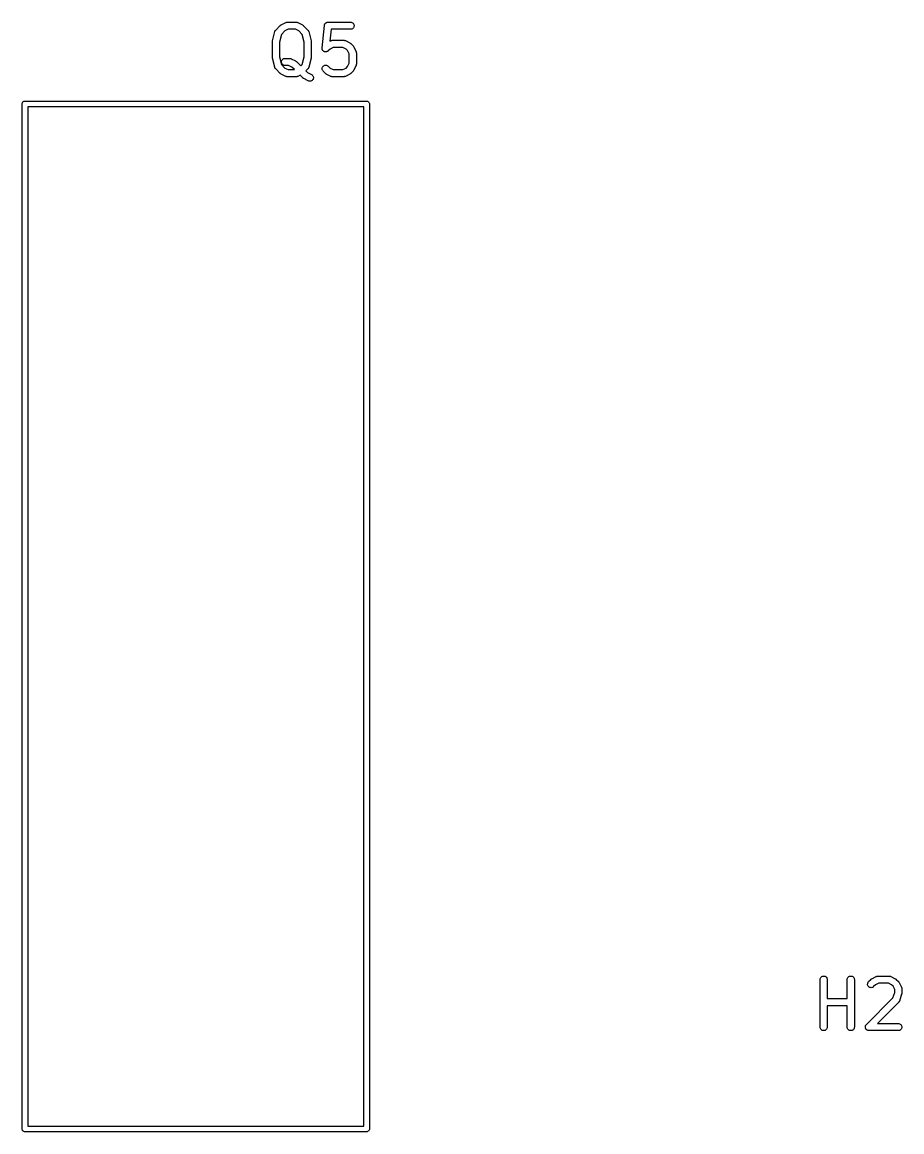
# Model space of a CAD drawing. Extents: x 65.9 to 145.1, y -115.6 to -60.
# Drawn here: x 107.94 to 126.48, y -115.16 to -91.78 of the extents above; entities that cross this region are included whole.
import ezdxf

# ---------------------------------------------------------------- set-up
doc = ezdxf.new("R2010")
doc.units = 0
doc.header["$MEASUREMENT"] = 0
doc.layers.add('BLACK', color=7, linetype='CONTINUOUS')

msp = doc.modelspace()

# ---------------------------------------------------------------- linework, layer by layer
at = {"layer": 'BLACK', "linetype": 'CONTINUOUS'}
for p, q in [((113.285, -91.9422), (113.38, -91.847)), ((113.38, -91.847), (113.381, -91.8462)), ((113.381, -91.8462), (113.384, -91.8436)), ((113.384, -91.8436), (113.387, -91.8407)), ((113.387, -91.8407), (113.39, -91.839)), ((113.39, -91.839), (113.392, -91.8371)), ((113.392, -91.8371), (113.396, -91.8352)), ((113.396, -91.8352), (113.4, -91.8329)), ((113.4, -91.8329), (113.495, -91.7853)), ((113.495, -91.7853), (113.496, -91.7848)), ((113.496, -91.7848), (113.498, -91.7841)), ((113.498, -91.7841), (113.5, -91.783)), ((113.5, -91.783), (113.505, -91.7816)), ((113.505, -91.7816), (113.51, -91.7798)), ((113.51, -91.7798), (113.512, -91.7794)), ((113.512, -91.7794), (113.514, -91.7788)), ((113.514, -91.7788), (113.519, -91.7783)), ((113.519, -91.7783), (113.524, -91.7775)), ((113.524, -91.7775), (113.526, -91.7776)), ((113.526, -91.7776), (113.529, -91.7774)), ((113.529, -91.7774), (113.719, -91.7774)), ((113.719, -91.7774), (113.72, -91.7774)), ((113.72, -91.7774), (113.722, -91.7776)), ((113.722, -91.7776), (113.724, -91.7776)), ((113.724, -91.7776), (113.73, -91.7784)), ((113.73, -91.7784), (113.735, -91.779)), ((113.735, -91.779), (113.737, -91.7797)), ((113.737, -91.7797), (113.739, -91.7801)), ((113.739, -91.7801), (113.744, -91.7819)), ((113.744, -91.7819), (113.749, -91.7834)), ((113.749, -91.7834), (113.751, -91.7845)), ((113.751, -91.7845), (113.753, -91.7853)), ((113.753, -91.7853), (113.848, -91.8329)), ((113.848, -91.8329), (113.849, -91.8334)), ((113.849, -91.8334), (113.852, -91.8357)), ((113.852, -91.8357), (113.856, -91.8377)), ((113.856, -91.8377), (113.858, -91.8397)), ((113.858, -91.8397), (113.861, -91.8414)), ((113.861, -91.8414), (113.864, -91.8443)), ((113.864, -91.8443), (113.867, -91.847)), ((113.867, -91.847), (113.963, -91.9422)), ((114.263, -92.3211), (114.311, -91.8449)), ((114.311, -91.8439), (114.312, -91.8406)), ((114.311, -91.8449), (114.311, -91.8439)), ((114.312, -91.8373), (114.313, -91.8335)), ((114.312, -91.8406), (114.312, -91.8373)), ((114.313, -91.8335), (114.314, -91.8296)), ((114.314, -91.8296), (114.316, -91.8265)), ((114.316, -91.8265), (114.317, -91.8233)), ((114.317, -91.8233), (114.318, -91.8198)), ((114.318, -91.8198), (114.32, -91.8161)), ((114.32, -91.8161), (114.322, -91.8134)), ((114.322, -91.8134), (114.324, -91.8104)), ((114.324, -91.8104), (114.326, -91.8074)), ((114.326, -91.8074), (114.328, -91.8041)), ((114.328, -91.8041), (114.331, -91.8017)), ((114.331, -91.8017), (114.333, -91.7992)), ((114.333, -91.7992), (114.336, -91.7966)), ((114.336, -91.7966), (114.339, -91.7938)), ((114.339, -91.7938), (114.342, -91.792)), ((114.342, -91.792), (114.344, -91.7899)), ((114.344, -91.7899), (114.348, -91.788)), ((114.348, -91.788), (114.351, -91.7858)), ((114.351, -91.7858), (114.354, -91.7846)), ((114.354, -91.7846), (114.357, -91.783)), ((114.357, -91.783), (114.361, -91.7819)), ((114.361, -91.7819), (114.365, -91.7804)), ((114.365, -91.7804), (114.368, -91.7798)), ((114.368, -91.7798), (114.371, -91.7788)), ((114.371, -91.7788), (114.375, -91.7784)), ((114.375, -91.7784), (114.379, -91.7777)), ((114.379, -91.7777), (114.382, -91.7777)), ((114.382, -91.7777), (114.386, -91.7774)), ((114.386, -91.7774), (114.862, -91.7774)), ((114.862, -91.7774), (114.863, -91.7774)), ((114.863, -91.7774), (114.877, -91.779)), ((114.877, -91.779), (114.891, -91.7834)), ((114.891, -91.7834), (114.904, -91.7905)), ((114.904, -91.7905), (114.915, -91.7999)), ((114.915, -91.7999), (114.925, -91.8113)), ((114.931, -91.8814), (114.924, -91.8943)), ((114.925, -91.8113), (114.931, -91.8243)), ((114.931, -91.8243), (114.936, -91.8383)), ((114.935, -91.8675), (114.931, -91.8814)), ((114.937, -91.8529), (114.935, -91.8675)), ((114.936, -91.8383), (114.937, -91.8529)), ((113.218, -92.1675), (113.265, -91.977)), ((113.265, -91.977), (113.266, -91.976)), ((113.266, -91.976), (113.267, -91.9713)), ((113.267, -91.9713), (113.269, -91.9664)), ((113.269, -91.9664), (113.27, -91.9644)), ((113.27, -91.9644), (113.271, -91.9623)), ((113.271, -91.9623), (113.273, -91.958)), ((113.273, -91.958), (113.276, -91.9535)), ((113.276, -91.9535), (113.277, -91.9518)), ((113.277, -91.9518), (113.278, -91.9499)), ((113.278, -91.9499), (113.282, -91.9461)), ((113.282, -91.9461), (113.285, -91.9422)), ((113.406, -92.0336), (113.365, -92.1949)), ((113.478, -91.9616), (113.406, -92.0336)), ((113.546, -91.9274), (113.478, -91.9616)), ((113.701, -91.9274), (113.546, -91.9274)), ((113.77, -91.9616), (113.701, -91.9274)), ((113.842, -92.0336), (113.77, -91.9616)), ((113.882, -92.1949), (113.842, -92.0336)), ((113.963, -91.9422), (113.963, -91.9429)), ((113.963, -91.9429), (113.966, -91.9469)), ((113.966, -91.9469), (113.97, -91.9507)), ((113.97, -91.9507), (113.971, -91.9526)), ((113.971, -91.9526), (113.972, -91.9544)), ((113.972, -91.9544), (113.975, -91.9589)), ((113.975, -91.9589), (113.977, -91.9633)), ((113.977, -91.9633), (113.978, -91.9654)), ((113.978, -91.9654), (113.979, -91.9674)), ((113.979, -91.9674), (113.981, -91.9723)), ((113.981, -91.9723), (113.982, -91.977)), ((113.982, -91.977), (114.03, -92.1675)), ((114.454, -91.9274), (114.429, -92.1756)), ((114.862, -91.9274), (114.454, -91.9274)), ((114.876, -91.926), (114.862, -91.9274)), ((114.89, -91.9217), (114.876, -91.926)), ((114.903, -91.9148), (114.89, -91.9217)), ((114.915, -91.9056), (114.903, -91.9148)), ((114.924, -91.8943), (114.915, -91.9056)), ((113.215, -92.1847), (113.216, -92.1833)), ((113.215, -92.1857), (113.215, -92.1847)), ((113.215, -92.519), (113.215, -92.1857)), ((113.216, -92.1761), (113.217, -92.1701)), ((113.216, -92.182), (113.216, -92.1761)), ((113.216, -92.1833), (113.216, -92.182)), ((113.217, -92.1701), (113.218, -92.1688)), ((113.218, -92.1688), (113.218, -92.1675)), ((113.365, -92.1949), (113.365, -92.5098)), ((113.882, -92.5098), (113.882, -92.1949)), ((114.03, -92.1675), (114.03, -92.1685)), ((114.03, -92.1685), (114.03, -92.1699)), ((114.03, -92.1699), (114.031, -92.1711)), ((114.031, -92.1711), (114.031, -92.1771)), ((114.031, -92.1771), (114.032, -92.183)), ((114.032, -92.183), (114.032, -92.1844)), ((114.032, -92.1844), (114.032, -92.1857)), ((114.032, -92.1857), (114.032, -92.519)), ((114.263, -92.3247), (114.263, -92.3211)), ((114.263, -92.3283), (114.263, -92.3247)), ((114.263, -92.332), (114.263, -92.3283)), ((114.263, -92.3357), (114.263, -92.332)), ((114.264, -92.3393), (114.263, -92.3357)), ((114.264, -92.3429), (114.264, -92.3393)), ((114.266, -92.3465), (114.264, -92.3429)), ((114.266, -92.3501), (114.266, -92.3465)), ((114.268, -92.3534), (114.266, -92.3501)), ((114.269, -92.3569), (114.268, -92.3534)), ((114.27, -92.3602), (114.269, -92.3569)), ((114.272, -92.3637), (114.27, -92.3602)), ((114.43, -92.3426), (114.391, -92.3816)), ((114.429, -92.1756), (114.447, -92.1663)), ((114.499, -92.3083), (114.43, -92.3426)), ((114.447, -92.1663), (114.448, -92.1658)), ((114.448, -92.1658), (114.45, -92.165)), ((114.45, -92.165), (114.452, -92.164)), ((114.452, -92.164), (114.457, -92.1625)), ((114.457, -92.1625), (114.462, -92.1607)), ((114.462, -92.1607), (114.464, -92.1604)), ((114.464, -92.1604), (114.466, -92.1598)), ((114.466, -92.1598), (114.471, -92.1593)), ((114.471, -92.1593), (114.477, -92.1585)), ((114.477, -92.1585), (114.479, -92.1585)), ((114.479, -92.1585), (114.481, -92.1583)), ((114.481, -92.1583), (114.719, -92.1583)), ((114.701, -92.3083), (114.499, -92.3083)), ((114.77, -92.3426), (114.701, -92.3083)), ((114.719, -92.1583), (114.72, -92.1583)), ((114.72, -92.1583), (114.722, -92.1586)), ((114.722, -92.1586), (114.724, -92.1585)), ((114.724, -92.1585), (114.73, -92.1594)), ((114.73, -92.1594), (114.735, -92.16)), ((114.735, -92.16), (114.737, -92.1606)), ((114.737, -92.1606), (114.739, -92.161)), ((114.739, -92.161), (114.744, -92.1628)), ((114.744, -92.1628), (114.749, -92.1644)), ((114.749, -92.1644), (114.751, -92.1655)), ((114.751, -92.1655), (114.753, -92.1663)), ((114.753, -92.1663), (114.848, -92.2139)), ((114.8, -92.373), (114.77, -92.3426)), ((114.848, -92.2139), (114.849, -92.2143)), ((114.849, -92.2143), (114.852, -92.2166)), ((114.852, -92.2166), (114.856, -92.2186)), ((114.856, -92.2186), (114.858, -92.2206)), ((114.858, -92.2206), (114.861, -92.2223)), ((114.861, -92.2223), (114.864, -92.2252)), ((114.864, -92.2252), (114.867, -92.2279)), ((114.867, -92.2279), (114.915, -92.2755)), ((114.915, -92.2755), (114.916, -92.2763)), ((114.916, -92.2763), (114.918, -92.2796)), ((114.918, -92.2796), (114.921, -92.2826)), ((114.921, -92.2826), (114.923, -92.2853)), ((114.923, -92.2853), (114.925, -92.2877)), ((114.925, -92.2877), (114.927, -92.2915)), ((114.927, -92.2915), (114.929, -92.295)), ((114.929, -92.295), (114.977, -92.3903)), ((113.216, -92.5204), (113.215, -92.519)), ((113.216, -92.5217), (113.216, -92.5204)), ((113.216, -92.5276), (113.216, -92.5217)), ((113.217, -92.5336), (113.216, -92.5276)), ((113.217, -92.5349), (113.217, -92.5336)), ((113.217, -92.5362), (113.217, -92.5349)), ((113.218, -92.5372), (113.217, -92.5362)), ((113.265, -92.7277), (113.218, -92.5372)), ((113.365, -92.5098), (113.406, -92.6712)), ((113.407, -92.5992), (113.412, -92.5852)), ((113.412, -92.5852), (113.419, -92.5723)), ((113.419, -92.5723), (113.428, -92.5611)), ((113.428, -92.5611), (113.439, -92.5518)), ((113.439, -92.5518), (113.452, -92.5449)), ((113.452, -92.5449), (113.466, -92.5407)), ((113.466, -92.5407), (113.481, -92.5393)), ((113.481, -92.5393), (113.576, -92.5393)), ((113.576, -92.5393), (113.577, -92.5393)), ((113.577, -92.5393), (113.579, -92.5395)), ((113.579, -92.5395), (113.582, -92.5395)), ((113.582, -92.5395), (113.587, -92.5404)), ((113.587, -92.5404), (113.592, -92.5409)), ((113.592, -92.5409), (113.594, -92.5416)), ((113.594, -92.5416), (113.596, -92.542)), ((113.596, -92.542), (113.601, -92.5438)), ((113.601, -92.5438), (113.606, -92.5453)), ((113.606, -92.5453), (113.608, -92.5464)), ((113.608, -92.5464), (113.61, -92.5472)), ((113.61, -92.5472), (113.705, -92.5948)), ((113.705, -92.5948), (113.706, -92.5953)), ((113.842, -92.6712), (113.882, -92.5098)), ((114.03, -92.5372), (113.982, -92.7277)), ((114.031, -92.5346), (114.03, -92.5359)), ((114.03, -92.5359), (114.03, -92.5372)), ((114.032, -92.5228), (114.031, -92.5287)), ((114.031, -92.5287), (114.031, -92.5346)), ((114.032, -92.519), (114.032, -92.5201)), ((114.032, -92.5201), (114.032, -92.5214)), ((114.032, -92.5214), (114.032, -92.5228)), ((114.274, -92.3667), (114.272, -92.3637)), ((114.275, -92.3699), (114.274, -92.3667)), ((114.278, -92.3728), (114.275, -92.3699)), ((114.28, -92.3759), (114.278, -92.3728)), ((114.282, -92.3784), (114.28, -92.3759)), ((114.285, -92.3812), (114.282, -92.3784)), ((114.288, -92.3836), (114.285, -92.3812)), ((114.29, -92.3863), (114.288, -92.3836)), ((114.293, -92.3883), (114.29, -92.3863)), ((114.296, -92.3906), (114.293, -92.3883)), ((114.299, -92.3924), (114.296, -92.3906)), ((114.302, -92.3945), (114.299, -92.3924)), ((114.306, -92.3959), (114.302, -92.3945)), ((114.309, -92.3976), (114.306, -92.3959)), ((114.312, -92.3987), (114.309, -92.3976)), ((114.316, -92.4002), (114.312, -92.3987)), ((114.319, -92.4009), (114.316, -92.4002)), ((114.323, -92.402), (114.319, -92.4009)), ((114.326, -92.4024), (114.323, -92.402)), ((114.33, -92.4031), (114.326, -92.4024)), ((114.334, -92.4032), (114.33, -92.4031)), ((114.337, -92.4036), (114.334, -92.4032)), ((114.341, -92.4032), (114.337, -92.4036)), ((114.345, -92.4033), (114.341, -92.4032)), ((114.348, -92.4026), (114.345, -92.4033)), ((114.352, -92.4023), (114.348, -92.4026)), ((114.355, -92.4012), (114.352, -92.4023)), ((114.359, -92.4006), (114.355, -92.4012)), ((114.362, -92.3992), (114.359, -92.4006)), ((114.366, -92.3982), (114.362, -92.3992)), ((114.369, -92.3965), (114.366, -92.3982)), ((114.373, -92.3951), (114.369, -92.3965)), ((114.376, -92.3931), (114.373, -92.3951)), ((114.379, -92.3915), (114.376, -92.3931)), ((114.382, -92.3891), (114.379, -92.3915)), ((114.385, -92.3871), (114.382, -92.3891)), ((114.388, -92.3846), (114.385, -92.3871)), ((114.39, -92.3823), (114.388, -92.3846)), ((114.391, -92.3816), (114.39, -92.3823)), ((114.835, -92.4415), (114.8, -92.373)), ((114.835, -92.6442), (114.835, -92.4415)), ((114.977, -92.3903), (114.977, -92.3912)), ((114.977, -92.3912), (114.978, -92.3933)), ((114.978, -92.3933), (114.979, -92.3952)), ((114.979, -92.3952), (114.98, -92.4001)), ((114.98, -92.4001), (114.982, -92.4049)), ((114.982, -92.4049), (114.982, -92.4071)), ((114.982, -92.4071), (114.983, -92.4092)), ((114.983, -92.4092), (114.984, -92.4143)), ((114.984, -92.4143), (114.984, -92.4194)), ((114.984, -92.4194), (114.984, -92.4216)), ((114.984, -92.4216), (114.985, -92.4238)), ((114.985, -92.4238), (114.985, -92.6619)), ((113.267, -92.7325), (113.265, -92.7277)), ((113.268, -92.7374), (113.267, -92.7325)), ((113.269, -92.7394), (113.268, -92.7374)), ((113.27, -92.7415), (113.269, -92.7394)), ((113.273, -92.7459), (113.27, -92.7415)), ((113.275, -92.7504), (113.273, -92.7459)), ((113.277, -92.7521), (113.275, -92.7504)), ((113.278, -92.7541), (113.277, -92.7521)), ((113.281, -92.7578), (113.278, -92.7541)), ((113.284, -92.7618), (113.281, -92.7578)), ((113.285, -92.7626), (113.284, -92.7618)), ((113.38, -92.8578), (113.285, -92.7626)), ((113.406, -92.6138), (113.407, -92.5992)), ((113.407, -92.6283), (113.406, -92.6138)), ((113.406, -92.6712), (113.478, -92.7431)), ((113.411, -92.6424), (113.407, -92.6283)), ((113.418, -92.6554), (113.411, -92.6424)), ((113.427, -92.6668), (113.418, -92.6554)), ((113.439, -92.6762), (113.427, -92.6668)), ((113.451, -92.6832), (113.439, -92.6762)), ((113.465, -92.6876), (113.451, -92.6832)), ((113.48, -92.6893), (113.465, -92.6876)), ((113.478, -92.7431), (113.546, -92.7774)), ((113.481, -92.6893), (113.48, -92.6893)), ((113.558, -92.6893), (113.481, -92.6893)), ((113.546, -92.7774), (113.681, -92.7774)), ((113.627, -92.7235), (113.558, -92.6893)), ((113.681, -92.7774), (113.627, -92.7235)), ((113.706, -92.5953), (113.709, -92.5976)), ((113.709, -92.5976), (113.713, -92.5996)), ((113.713, -92.5996), (113.716, -92.6016)), ((113.716, -92.6016), (113.718, -92.6033)), ((113.718, -92.6033), (113.721, -92.6062)), ((113.721, -92.6062), (113.724, -92.6089)), ((113.724, -92.6089), (113.814, -92.6987)), ((113.814, -92.6987), (113.842, -92.6712)), ((113.963, -92.7626), (113.92, -92.8048)), ((113.92, -92.8048), (113.954, -92.8384)), ((113.966, -92.7586), (113.963, -92.7626)), ((113.969, -92.7549), (113.966, -92.7586)), ((113.97, -92.753), (113.969, -92.7549)), ((113.972, -92.7512), (113.97, -92.753)), ((113.974, -92.7468), (113.972, -92.7512)), ((113.977, -92.7424), (113.974, -92.7468)), ((113.978, -92.7403), (113.977, -92.7424)), ((113.979, -92.7383), (113.978, -92.7403)), ((113.98, -92.7335), (113.979, -92.7383)), ((113.982, -92.7287), (113.98, -92.7335)), ((113.982, -92.7277), (113.982, -92.7287)), ((114.263, -92.7564), (114.265, -92.7418)), ((114.264, -92.7709), (114.263, -92.7564)), ((114.268, -92.785), (114.264, -92.7709)), ((114.265, -92.7418), (114.269, -92.7278)), ((114.275, -92.798), (114.268, -92.785)), ((114.269, -92.7278), (114.276, -92.715)), ((114.284, -92.8094), (114.275, -92.798)), ((114.276, -92.715), (114.285, -92.7037)), ((114.285, -92.8102), (114.284, -92.8094)), ((114.285, -92.7037), (114.297, -92.6945)), ((114.333, -92.8578), (114.285, -92.8102)), ((114.297, -92.6945), (114.31, -92.6877)), ((114.31, -92.6877), (114.324, -92.6835)), ((114.324, -92.6835), (114.338, -92.6821)), ((114.338, -92.6821), (114.353, -92.6836)), ((114.353, -92.6836), (114.367, -92.6879)), ((114.367, -92.6879), (114.38, -92.6948)), ((114.38, -92.6948), (114.391, -92.7041)), ((114.391, -92.7041), (114.43, -92.7431)), ((114.43, -92.7431), (114.499, -92.7774)), ((114.499, -92.7774), (114.701, -92.7774)), ((114.701, -92.7774), (114.77, -92.7431)), ((114.77, -92.7431), (114.8, -92.7127)), ((114.8, -92.7127), (114.835, -92.6442)), ((114.915, -92.8102), (114.867, -92.8578)), ((114.918, -92.8069), (114.915, -92.8102)), ((114.921, -92.8039), (114.918, -92.8069)), ((114.922, -92.8013), (114.921, -92.8039)), ((114.924, -92.7989), (114.922, -92.8013)), ((114.926, -92.7952), (114.924, -92.7989)), ((114.929, -92.7916), (114.926, -92.7952)), ((114.977, -92.6954), (114.929, -92.7907)), ((114.929, -92.7907), (114.929, -92.7916)), ((114.978, -92.6914), (114.977, -92.6934)), ((114.977, -92.6934), (114.977, -92.6954)), ((114.98, -92.6866), (114.978, -92.6914)), ((114.982, -92.6818), (114.98, -92.6866)), ((114.983, -92.6775), (114.982, -92.6796)), ((114.982, -92.6796), (114.982, -92.6818)), ((114.984, -92.6674), (114.983, -92.6724)), ((114.983, -92.6724), (114.983, -92.6775)), ((114.985, -92.663), (114.984, -92.6651)), ((114.984, -92.6651), (114.984, -92.6674)), ((114.985, -92.6619), (114.985, -92.663)), ((113.384, -92.8605), (113.38, -92.8578)), ((113.387, -92.8634), (113.384, -92.8605)), ((113.389, -92.8651), (113.387, -92.8634)), ((113.392, -92.8671), (113.389, -92.8651)), ((113.395, -92.8691), (113.392, -92.8671)), ((113.399, -92.8714), (113.395, -92.8691)), ((113.4, -92.8718), (113.399, -92.8714)), ((113.495, -92.9195), (113.4, -92.8718)), ((113.497, -92.9203), (113.495, -92.9195)), ((113.499, -92.9213), (113.497, -92.9203)), ((113.504, -92.9229), (113.499, -92.9213)), ((113.509, -92.9247), (113.504, -92.9229)), ((113.511, -92.9251), (113.509, -92.9247)), ((113.513, -92.9257), (113.511, -92.9251)), ((113.518, -92.9263), (113.513, -92.9257)), ((113.523, -92.9272), (113.518, -92.9263)), ((113.525, -92.9271), (113.523, -92.9272)), ((113.528, -92.9274), (113.525, -92.9271)), ((113.529, -92.9274), (113.528, -92.9274)), ((113.719, -92.9274), (113.529, -92.9274)), ((113.721, -92.9272), (113.719, -92.9274)), ((113.723, -92.9273), (113.721, -92.9272)), ((113.729, -92.9265), (113.723, -92.9273)), ((113.734, -92.926), (113.729, -92.9265)), ((113.736, -92.9253), (113.734, -92.926)), ((113.738, -92.925), (113.736, -92.9253)), ((113.743, -92.9232), (113.738, -92.925)), ((113.748, -92.9217), (113.743, -92.9232)), ((113.75, -92.9207), (113.748, -92.9217)), ((113.752, -92.9199), (113.75, -92.9207)), ((113.753, -92.9195), (113.752, -92.9199)), ((113.799, -92.896), (113.753, -92.9195)), ((113.856, -92.953), (113.799, -92.896)), ((113.86, -92.9557), (113.856, -92.953)), ((113.863, -92.9586), (113.86, -92.9557)), ((113.865, -92.9603), (113.863, -92.9586)), ((113.868, -92.9623), (113.865, -92.9603)), ((113.872, -92.9643), (113.868, -92.9623)), ((113.875, -92.9666), (113.872, -92.9643)), ((113.876, -92.9671), (113.875, -92.9666)), ((113.971, -93.0147), (113.876, -92.9671)), ((113.954, -92.8384), (114.038, -92.8805)), ((113.985, -93.0199), (113.971, -93.0147)), ((113.999, -93.0224), (113.985, -93.0199)), ((114.014, -93.0221), (113.999, -93.0224)), ((114.028, -93.0189), (114.014, -93.0221)), ((114.042, -93.0129), (114.028, -93.0189)), ((114.038, -92.8805), (114.039, -92.881)), ((114.039, -92.881), (114.052, -92.889)), ((114.054, -93.0045), (114.042, -93.0129)), ((114.052, -92.889), (114.062, -92.8992)), ((114.064, -92.994), (114.054, -93.0045)), ((114.062, -92.8992), (114.07, -92.9112)), ((114.072, -92.9816), (114.064, -92.994)), ((114.07, -92.9112), (114.076, -92.9246)), ((114.077, -92.968), (114.072, -92.9816)), ((114.076, -92.9246), (114.079, -92.939)), ((114.08, -92.9536), (114.077, -92.968)), ((114.079, -92.939), (114.08, -92.9536)), ((114.336, -92.8605), (114.333, -92.8578)), ((114.339, -92.8634), (114.336, -92.8605)), ((114.342, -92.8651), (114.339, -92.8634)), ((114.344, -92.8671), (114.342, -92.8651)), ((114.348, -92.8691), (114.344, -92.8671)), ((114.351, -92.8714), (114.348, -92.8691)), ((114.352, -92.8718), (114.351, -92.8714)), ((114.447, -92.9195), (114.352, -92.8718)), ((114.449, -92.9203), (114.447, -92.9195)), ((114.451, -92.9213), (114.449, -92.9203)), ((114.456, -92.9229), (114.451, -92.9213)), ((114.461, -92.9247), (114.456, -92.9229)), ((114.463, -92.9251), (114.461, -92.9247)), ((114.465, -92.9257), (114.463, -92.9251)), ((114.47, -92.9263), (114.465, -92.9257)), ((114.476, -92.9272), (114.47, -92.9263)), ((114.478, -92.9271), (114.476, -92.9272)), ((114.48, -92.9274), (114.478, -92.9271)), ((114.481, -92.9274), (114.48, -92.9274)), ((114.719, -92.9274), (114.481, -92.9274)), ((114.721, -92.9272), (114.719, -92.9274)), ((114.723, -92.9273), (114.721, -92.9272)), ((114.729, -92.9265), (114.723, -92.9273)), ((114.734, -92.926), (114.729, -92.9265)), ((114.736, -92.9253), (114.734, -92.926)), ((114.738, -92.925), (114.736, -92.9253)), ((114.743, -92.9232), (114.738, -92.925)), ((114.748, -92.9217), (114.743, -92.9232)), ((114.75, -92.9207), (114.748, -92.9217)), ((114.752, -92.9199), (114.75, -92.9207)), ((114.753, -92.9195), (114.752, -92.9199)), ((114.848, -92.8718), (114.753, -92.9195)), ((114.851, -92.8696), (114.848, -92.8718)), ((114.855, -92.8677), (114.851, -92.8696)), ((114.858, -92.8657), (114.855, -92.8677)), ((114.86, -92.8641), (114.858, -92.8657)), ((114.863, -92.8612), (114.86, -92.8641)), ((114.867, -92.8585), (114.863, -92.8612)), ((114.867, -92.8578), (114.867, -92.8585)), ((107.94, -93.5), (107.941, -93.4882)), ((107.94, -93.503), (107.94, -93.5)), ((107.94, -115.097), (107.94, -93.503)), ((107.941, -93.4882), (107.944, -93.4769)), ((107.944, -93.4769), (107.95, -93.4665)), ((107.95, -93.4665), (107.957, -93.4574)), ((107.957, -93.4574), (107.967, -93.4499)), ((107.967, -93.4499), (107.977, -93.4443)), ((107.977, -93.4443), (107.988, -93.4409)), ((107.988, -93.4409), (107.997, -93.44)), ((107.997, -93.44), (108, -93.4397)), ((107.997, -93.44), (107.997, -93.44)), ((108, -93.4397), (108.003, -93.44)), ((108.003, -93.44), (115.197, -93.44)), ((115.197, -93.44), (115.2, -93.4397)), ((115.2, -93.4397), (115.203, -93.44)), ((115.203, -93.44), (115.203, -93.44)), ((115.203, -93.44), (115.212, -93.4409)), ((115.212, -93.4409), (115.223, -93.4443)), ((115.223, -93.4443), (115.233, -93.4499)), ((115.233, -93.4499), (115.243, -93.4574)), ((115.243, -93.4574), (115.25, -93.4665)), ((115.25, -93.4665), (115.256, -93.4769)), ((115.256, -93.4769), (115.259, -93.4882)), ((115.259, -93.4882), (115.26, -93.5)), ((115.26, -93.5), (115.26, -93.5029)), ((115.26, -93.5029), (115.26, -115.097)), ((108.06, -93.56), (108.06, -115.04)), ((115.14, -93.56), (108.06, -93.56)), ((115.14, -115.04), (115.14, -93.56)), ((124.763, -111.951), (124.765, -111.937)), ((124.763, -111.952), (124.763, -111.951)), ((124.763, -112.952), (124.763, -111.952)), ((124.765, -111.937), (124.769, -111.923)), ((124.769, -111.923), (124.776, -111.91)), ((124.776, -111.91), (124.786, -111.899)), ((124.786, -111.899), (124.797, -111.89)), ((124.797, -111.89), (124.81, -111.883)), ((124.81, -111.883), (124.824, -111.879)), ((124.824, -111.879), (124.839, -111.877)), ((124.839, -111.877), (124.853, -111.879)), ((124.853, -111.879), (124.867, -111.883)), ((124.867, -111.883), (124.88, -111.89)), ((124.88, -111.89), (124.891, -111.9)), ((124.891, -111.9), (124.901, -111.911)), ((124.901, -111.911), (124.907, -111.924)), ((124.907, -111.924), (124.912, -111.938)), ((124.912, -111.938), (124.913, -111.952)), ((124.913, -111.952), (124.913, -112.354)), ((125.335, -111.951), (125.336, -111.937)), ((125.335, -111.952), (125.335, -111.951)), ((125.335, -112.354), (125.335, -111.952)), ((125.336, -111.937), (125.341, -111.923)), ((125.341, -111.923), (125.348, -111.91)), ((125.348, -111.91), (125.357, -111.899)), ((125.357, -111.899), (125.368, -111.89)), ((125.368, -111.89), (125.381, -111.883)), ((125.381, -111.883), (125.395, -111.879)), ((125.395, -111.879), (125.41, -111.877)), ((125.41, -111.877), (125.425, -111.879)), ((125.425, -111.879), (125.439, -111.883)), ((125.439, -111.883), (125.451, -111.89)), ((125.451, -111.89), (125.463, -111.9)), ((125.463, -111.9), (125.472, -111.911)), ((125.472, -111.911), (125.479, -111.924)), ((125.479, -111.924), (125.483, -111.938)), ((125.483, -111.938), (125.485, -111.952)), ((125.485, -111.952), (125.485, -112.952)), ((125.776, -112.006), (125.785, -111.995)), ((125.785, -111.995), (125.833, -111.947)), ((125.833, -111.946), (125.837, -111.944)), ((125.833, -111.947), (125.833, -111.946)), ((125.837, -111.944), (125.84, -111.941)), ((125.84, -111.941), (125.842, -111.939)), ((125.842, -111.939), (125.845, -111.937)), ((125.845, -111.937), (125.849, -111.935)), ((125.849, -111.935), (125.852, -111.933)), ((125.852, -111.933), (125.947, -111.885)), ((125.947, -111.885), (125.948, -111.885)), ((125.948, -111.885), (125.95, -111.884)), ((125.95, -111.884), (125.952, -111.883)), ((125.952, -111.883), (125.957, -111.882)), ((125.957, -111.882), (125.962, -111.88)), ((125.962, -111.88), (125.964, -111.879)), ((125.964, -111.879), (125.966, -111.879)), ((125.966, -111.879), (125.971, -111.878)), ((125.971, -111.878), (125.977, -111.878)), ((125.977, -111.878), (125.979, -111.878)), ((125.979, -111.878), (125.981, -111.877)), ((125.981, -111.877), (126.219, -111.877)), ((126.219, -111.877), (126.22, -111.877)), ((126.22, -111.877), (126.222, -111.878)), ((126.222, -111.878), (126.224, -111.878)), ((126.224, -111.878), (126.23, -111.878)), ((126.23, -111.878), (126.235, -111.879)), ((126.235, -111.879), (126.237, -111.88)), ((126.237, -111.88), (126.239, -111.88)), ((126.239, -111.88), (126.244, -111.882)), ((126.244, -111.882), (126.249, -111.883)), ((126.249, -111.883), (126.251, -111.885)), ((126.251, -111.885), (126.253, -111.885)), ((126.253, -111.885), (126.348, -111.933)), ((126.348, -111.933), (126.349, -111.933)), ((126.349, -111.933), (126.352, -111.936)), ((126.352, -111.936), (126.356, -111.938)), ((126.356, -111.938), (126.358, -111.94)), ((126.358, -111.94), (126.361, -111.941)), ((126.361, -111.941), (126.364, -111.944)), ((126.364, -111.944), (126.367, -111.947)), ((126.367, -111.947), (126.415, -111.995)), ((126.415, -111.995), (126.416, -111.995)), ((126.416, -111.995), (126.418, -111.999)), ((126.418, -111.999), (126.421, -112.002)), ((126.421, -112.002), (126.423, -112.004)), ((125.763, -112.047), (125.765, -112.033)), ((125.764, -112.062), (125.763, -112.047)), ((125.769, -112.076), (125.764, -112.062)), ((125.765, -112.033), (125.769, -112.019)), ((125.769, -112.019), (125.776, -112.006)), ((125.775, -112.089), (125.769, -112.076)), ((125.785, -112.1), (125.775, -112.089)), ((125.796, -112.11), (125.785, -112.1)), ((125.809, -112.117), (125.796, -112.11)), ((125.823, -112.121), (125.809, -112.117)), ((125.837, -112.123), (125.823, -112.121)), ((125.852, -112.121), (125.837, -112.123)), ((125.866, -112.117), (125.852, -112.121)), ((125.879, -112.111), (125.866, -112.117)), ((125.89, -112.101), (125.879, -112.111)), ((125.891, -112.101), (125.89, -112.101)), ((125.93, -112.062), (125.891, -112.101)), ((125.999, -112.027), (125.93, -112.062)), ((126.201, -112.027), (125.999, -112.027)), ((126.27, -112.062), (126.201, -112.027)), ((126.3, -112.092), (126.27, -112.062)), ((126.296, -112.34), (126.335, -112.226)), ((126.335, -112.161), (126.3, -112.092)), ((126.335, -112.226), (126.335, -112.161)), ((126.423, -112.004), (126.425, -112.007)), ((126.425, -112.007), (126.427, -112.011)), ((126.427, -112.011), (126.429, -112.014)), ((126.429, -112.014), (126.477, -112.109)), ((126.477, -112.109), (126.477, -112.11)), ((126.477, -112.11), (126.478, -112.112)), ((126.478, -112.112), (126.479, -112.114)), ((126.479, -112.114), (126.48, -112.119)), ((126.48, -112.119), (126.482, -112.124)), ((126.482, -112.124), (126.482, -112.126)), ((126.482, -112.126), (126.483, -112.128)), ((126.483, -112.128), (126.484, -112.133)), ((126.484, -112.133), (126.484, -112.138)), ((126.484, -112.138), (126.484, -112.141)), ((126.484, -112.141), (126.485, -112.143)), ((126.485, -112.143), (126.485, -112.238)), ((124.913, -112.354), (125.335, -112.354)), ((125.737, -112.899), (126.296, -112.34)), ((126.415, -112.434), (125.972, -112.877)), ((126.416, -112.432), (126.415, -112.434)), ((126.418, -112.431), (126.416, -112.432)), ((126.421, -112.427), (126.418, -112.431)), ((126.424, -112.423), (126.421, -112.427)), ((126.425, -112.421), (126.424, -112.423)), ((126.427, -112.419), (126.425, -112.421)), ((126.429, -112.414), (126.427, -112.419)), ((126.431, -112.41), (126.429, -112.414)), ((126.432, -112.408), (126.431, -112.41)), ((126.433, -112.406), (126.432, -112.408)), ((126.481, -112.262), (126.433, -112.405)), ((126.433, -112.405), (126.433, -112.406)), ((126.482, -112.258), (126.481, -112.262)), ((126.483, -112.254), (126.482, -112.258)), ((126.484, -112.248), (126.483, -112.251)), ((126.483, -112.251), (126.483, -112.254)), ((126.485, -112.239), (126.484, -112.243)), ((126.484, -112.243), (126.484, -112.248)), ((126.485, -112.238), (126.485, -112.239)), ((125.335, -112.504), (124.913, -112.504)), ((124.913, -112.504), (124.913, -112.952)), ((125.335, -112.952), (125.335, -112.504)), ((125.717, -112.937), (125.719, -112.93)), ((125.717, -112.938), (125.717, -112.937)), ((125.717, -112.937), (125.717, -112.937)), ((125.719, -112.93), (125.721, -112.924)), ((125.721, -112.923), (125.725, -112.917)), ((125.721, -112.924), (125.721, -112.923)), ((125.721, -112.923), (125.721, -112.923)), ((125.725, -112.917), (125.728, -112.911)), ((125.728, -112.91), (125.733, -112.905)), ((125.728, -112.911), (125.728, -112.91)), ((125.728, -112.911), (125.728, -112.911)), ((125.733, -112.905), (125.737, -112.899)), ((125.972, -112.877), (126.41, -112.877)), ((126.41, -112.877), (126.411, -112.877)), ((126.411, -112.877), (126.425, -112.879)), ((126.425, -112.879), (126.439, -112.883)), ((126.439, -112.883), (126.452, -112.89)), ((126.452, -112.89), (126.463, -112.9)), ((126.463, -112.9), (126.472, -112.911)), ((126.472, -112.911), (126.479, -112.924)), ((126.479, -112.924), (126.483, -112.938)), ((124.765, -112.967), (124.763, -112.952)), ((124.769, -112.981), (124.765, -112.967)), ((124.776, -112.994), (124.769, -112.981)), ((124.785, -113.005), (124.776, -112.994)), ((124.796, -113.015), (124.785, -113.005)), ((124.809, -113.022), (124.796, -113.015)), ((124.823, -113.026), (124.809, -113.022)), ((124.838, -113.027), (124.823, -113.026)), ((124.852, -113.026), (124.838, -113.027)), ((124.866, -113.022), (124.852, -113.026)), ((124.879, -113.015), (124.866, -113.022)), ((124.891, -113.006), (124.879, -113.015)), ((124.9, -112.995), (124.891, -113.006)), ((124.907, -112.982), (124.9, -112.995)), ((124.911, -112.968), (124.907, -112.982)), ((124.913, -112.953), (124.911, -112.968)), ((124.913, -112.952), (124.913, -112.953)), ((125.336, -112.967), (125.335, -112.952)), ((125.34, -112.981), (125.336, -112.967)), ((125.347, -112.994), (125.34, -112.981)), ((125.356, -113.005), (125.347, -112.994)), ((125.368, -113.015), (125.356, -113.005)), ((125.38, -113.022), (125.368, -113.015)), ((125.394, -113.026), (125.38, -113.022)), ((125.409, -113.027), (125.394, -113.026)), ((125.424, -113.026), (125.409, -113.027)), ((125.438, -113.022), (125.424, -113.026)), ((125.451, -113.015), (125.438, -113.022)), ((125.462, -113.006), (125.451, -113.015)), ((125.471, -112.995), (125.462, -113.006)), ((125.478, -112.982), (125.471, -112.995)), ((125.483, -112.968), (125.478, -112.982)), ((125.485, -112.953), (125.483, -112.968)), ((125.485, -112.952), (125.485, -112.953)), ((125.715, -112.952), (125.716, -112.945)), ((125.716, -112.959), (125.715, -112.952)), ((125.715, -112.952), (125.715, -112.952)), ((125.715, -112.952), (125.715, -112.952)), ((125.716, -112.945), (125.717, -112.938)), ((125.717, -112.966), (125.716, -112.959)), ((125.717, -112.967), (125.717, -112.966)), ((125.719, -112.974), (125.717, -112.967)), ((125.717, -112.967), (125.717, -112.967)), ((125.721, -112.98), (125.719, -112.974)), ((125.721, -112.981), (125.721, -112.98)), ((125.724, -112.987), (125.721, -112.981)), ((125.721, -112.981), (125.721, -112.981)), ((125.728, -112.993), (125.724, -112.987)), ((125.728, -112.994), (125.728, -112.993)), ((125.732, -112.999), (125.728, -112.994)), ((125.728, -112.994), (125.728, -112.994)), ((125.737, -113.005), (125.732, -112.999)), ((125.743, -113.01), (125.737, -113.005)), ((125.737, -113.005), (125.737, -113.005)), ((125.737, -113.005), (125.737, -113.005)), ((125.748, -113.014), (125.743, -113.01)), ((125.755, -113.018), (125.748, -113.014)), ((125.748, -113.014), (125.748, -113.014)), ((125.748, -113.014), (125.748, -113.014)), ((125.761, -113.021), (125.755, -113.018)), ((125.768, -113.024), (125.761, -113.021)), ((125.761, -113.021), (125.761, -113.021)), ((125.761, -113.021), (125.761, -113.021)), ((125.775, -113.026), (125.768, -113.024)), ((125.782, -113.027), (125.775, -113.026)), ((125.775, -113.026), (125.775, -113.026)), ((125.775, -113.026), (125.775, -113.026)), ((125.789, -113.027), (125.782, -113.027)), ((125.79, -113.027), (125.789, -113.027)), ((126.41, -113.027), (125.79, -113.027)), ((125.79, -113.027), (125.79, -113.027)), ((125.79, -113.027), (125.79, -113.027)), ((125.79, -113.027), (125.79, -113.027)), ((126.424, -113.026), (126.41, -113.027)), ((126.438, -113.022), (126.424, -113.026)), ((126.451, -113.015), (126.438, -113.022)), ((126.462, -113.006), (126.451, -113.015)), ((126.472, -112.994), (126.462, -113.006)), ((126.479, -112.981), (126.472, -112.994)), ((126.483, -112.967), (126.479, -112.981)), ((126.483, -112.938), (126.485, -112.953)), ((126.485, -112.953), (126.483, -112.967)), ((108.06, -115.04), (115.14, -115.04)), ((107.94, -115.1), (107.94, -115.097)), ((107.941, -115.112), (107.94, -115.1)), ((107.944, -115.123), (107.941, -115.112)), ((107.95, -115.133), (107.944, -115.123)), ((107.957, -115.143), (107.95, -115.133)), ((107.967, -115.15), (107.957, -115.143)), ((107.977, -115.156), (107.967, -115.15)), ((107.988, -115.159), (107.977, -115.156)), ((108, -115.16), (107.988, -115.159)), ((108.003, -115.16), (108, -115.16)), ((115.197, -115.16), (108.003, -115.16)), ((115.2, -115.16), (115.197, -115.16)), ((115.212, -115.159), (115.2, -115.16)), ((115.223, -115.156), (115.212, -115.159)), ((115.233, -115.15), (115.223, -115.156)), ((115.243, -115.143), (115.233, -115.15)), ((115.25, -115.133), (115.243, -115.143)), ((115.256, -115.123), (115.25, -115.133)), ((115.259, -115.112), (115.256, -115.123)), ((115.26, -115.103), (115.259, -115.112)), ((115.26, -115.097), (115.26, -115.1)), ((115.26, -115.1), (115.26, -115.103)), ((115.26, -115.103), (115.26, -115.103))]:
    msp.add_line(p, q, dxfattribs=at)

doc.saveas('drawing.dxf')
